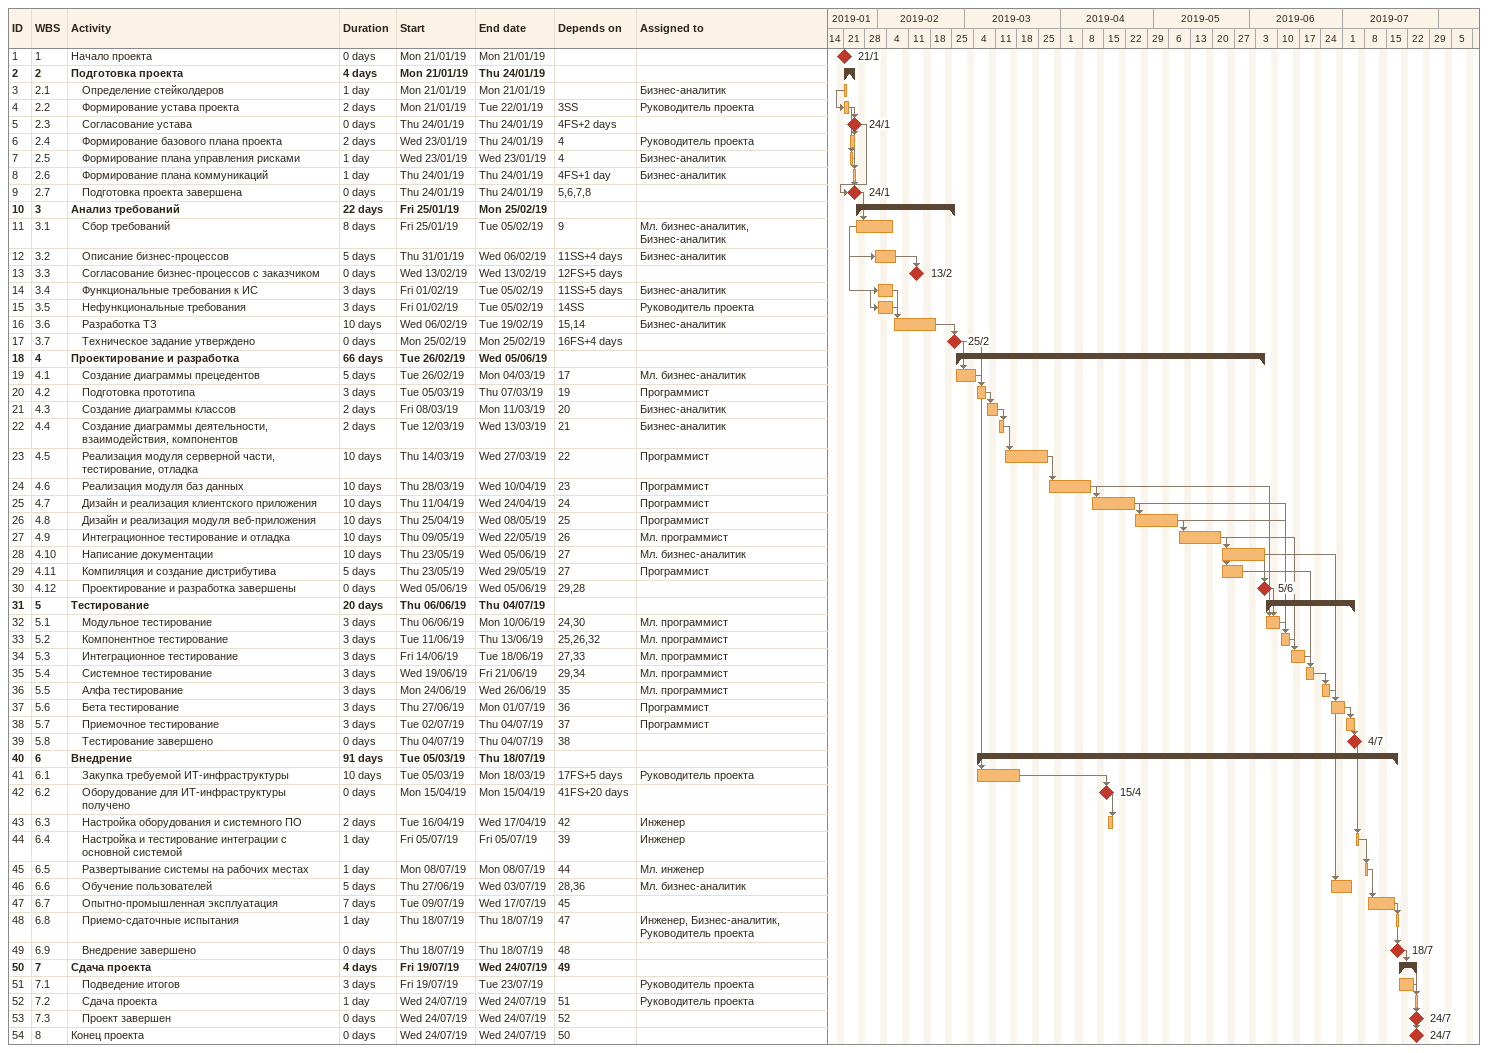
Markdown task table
| ID | WBS | Task | Duration | Start | Finish | Predecessors | Resources |
|---|---|---|---|---|---|---|---|
| 1 | 1 | Начало проекта | 0d | 2019-01-21 | 2019-01-21 |  |  |
| 2 | 2 | **Подготовка проекта** | 4d | 2019-01-21 | 2019-01-24 |  |  |
| 3 | 2.1 | Определение стейколдеров | 1d | 2019-01-21 | 2019-01-21 |  | Бизнес-аналитик |
| 4 | 2.2 | Формирование устава проекта | 2d | 2019-01-21 | 2019-01-22 | 3SS | Руководитель проекта |
| 5 | 2.3 | Согласование устава | 0d | 2019-01-24 | 2019-01-24 | 4FS+2d |  |
| 6 | 2.4 | Формирование базового плана проекта | 2d | 2019-01-23 | 2019-01-24 | 4 | Руководитель проекта |
| 7 | 2.5 | Формирование плана управления рисками | 1d | 2019-01-23 | 2019-01-23 | 4 | Бизнес-аналитик |
| 8 | 2.6 | Формирование плана коммуникаций | 1d | 2019-01-24 | 2019-01-24 | 4FS+1d | Бизнес-аналитик |
| 9 | 2.7 | Подготовка проекта завершена | 0d | 2019-01-24 | 2019-01-24 | 5, 6, 7, 8 |  |
| 10 | 3 | **Анализ требований** | 22d | 2019-01-25 | 2019-02-25 |  |  |
| 11 | 3.1 | Сбор требований | 8d | 2019-01-25 | 2019-02-05 | 9 | Мл. бизнес-аналитик, Бизнес-аналитик |
| 12 | 3.2 | Описание бизнес-процессов | 5d | 2019-01-31 | 2019-02-06 | 11SS+4d | Бизнес-аналитик |
| 13 | 3.3 | Согласование бизнес-процессов с заказчиком | 0d | 2019-02-13 | 2019-02-13 | 12FS+5d |  |
| 14 | 3.4 | Функциональные требования к ИС | 3d | 2019-02-01 | 2019-02-05 | 11SS+5d | Бизнес-аналитик |
| 15 | 3.5 | Нефункциональные требования | 3d | 2019-02-01 | 2019-02-05 | 14SS | Руководитель проекта |
| 16 | 3.6 | Разработка ТЗ | 10d | 2019-02-06 | 2019-02-19 | 15, 14 | Бизнес-аналитик |
| 17 | 3.7 | Техническое задание утверждено | 0d | 2019-02-25 | 2019-02-25 | 16FS+4d |  |
| 18 | 4 | **Проектирование и разработка** | 66d | 2019-02-26 | 2019-06-05 |  |  |
| 19 | 4.1 | Создание диаграммы прецедентов | 5d | 2019-02-26 | 2019-03-04 | 17 | Мл. бизнес-аналитик |
| 20 | 4.2 | Подготовка прототипа | 3d | 2019-03-05 | 2019-03-07 | 19 | Программист |
| 21 | 4.3 | Создание диаграммы классов | 2d | 2019-03-08 | 2019-03-11 | 20 | Бизнес-аналитик |
| 22 | 4.4 | Создание диаграммы деятельности, взаимодействия, компонентов | 2d | 2019-03-12 | 2019-03-13 | 21 | Бизнес-аналитик |
| 23 | 4.5 | Реализация модуля серверной части, тестирование, отладка | 10d | 2019-03-14 | 2019-03-27 | 22 | Программист |
| 24 | 4.6 | Реализация модуля баз данных | 10d | 2019-03-28 | 2019-04-10 | 23 | Программист |
| 25 | 4.7 | Дизайн и реализация клиентского приложения | 10d | 2019-04-11 | 2019-04-24 | 24 | Программист |
| 26 | 4.8 | Дизайн и реализация модуля веб-приложения | 10d | 2019-04-25 | 2019-05-08 | 25 | Программист |
| 27 | 4.9 | Интеграционное тестирование и отладка | 10d | 2019-05-09 | 2019-05-22 | 26 | Мл. программист |
| 28 | 4.10 | Написание документации | 10d | 2019-05-23 | 2019-06-05 | 27 | Мл. бизнес-аналитик |
| 29 | 4.11 | Компиляция и создание дистрибутива | 5d | 2019-05-23 | 2019-05-29 | 27 | Программист |
| 30 | 4.12 | Проектирование и разработка завершены | 0d | 2019-06-05 | 2019-06-05 | 29, 28 |  |
| 31 | 5 | **Тестирование** | 20d | 2019-06-06 | 2019-07-04 |  |  |
| 32 | 5.1 | Модульное тестирование | 3d | 2019-06-06 | 2019-06-10 | 24, 30 | Мл. программист |
| 33 | 5.2 | Компонентное тестирование | 3d | 2019-06-11 | 2019-06-13 | 25, 26, 32 | Мл. программист |
| 34 | 5.3 | Интеграционное тестирование | 3d | 2019-06-14 | 2019-06-18 | 27, 33 | Мл. программист |
| 35 | 5.4 | Системное тестирование | 3d | 2019-06-19 | 2019-06-21 | 29, 34 | Мл. программист |
| 36 | 5.5 | Алфа тестирование | 3d | 2019-06-24 | 2019-06-26 | 35 | Мл. программист |
| 37 | 5.6 | Бета тестирование | 3d | 2019-06-27 | 2019-07-01 | 36 | Программист |
| 38 | 5.7 | Приемочное тестирование | 3d | 2019-07-02 | 2019-07-04 | 37 | Программист |
| 39 | 5.8 | Тестирование завершено | 0d | 2019-07-04 | 2019-07-04 | 38 |  |
| 40 | 6 | **Внедрение** | 91d | 2019-03-05 | 2019-07-18 |  |  |
| 41 | 6.1 | Закупка требуемой ИТ-инфраструктуры | 10d | 2019-03-05 | 2019-03-18 | 17FS+5d | Руководитель проекта |
| 42 | 6.2 | Оборудование для ИТ-инфраструктуры получено | 0d | 2019-04-15 | 2019-04-15 | 41FS+20d |  |
| 43 | 6.3 | Настройка оборудования и системного ПО | 2d | 2019-04-16 | 2019-04-17 | 42 | Инженер |
| 44 | 6.4 | Настройка и тестирование интеграции с основной системой | 1d | 2019-07-05 | 2019-07-05 | 39 | Инженер |
| 45 | 6.5 | Развертывание системы на рабочих местах | 1d | 2019-07-08 | 2019-07-08 | 44 | Мл. инженер |
| 46 | 6.6 | Обучение пользователей | 5d | 2019-06-27 | 2019-07-03 | 28, 36 | Мл. бизнес-аналитик |
| 47 | 6.7 | Опытно-промышленная эксплуатация | 7d | 2019-07-09 | 2019-07-17 | 45 |  |
| 48 | 6.8 | Приемо-сдаточные испытания | 1d | 2019-07-18 | 2019-07-18 | 47 | Инженер, Бизнес-аналитик, Руководитель проекта |
| 49 | 6.9 | Внедрение завершено | 0d | 2019-07-18 | 2019-07-18 | 48 |  |
| 50 | 7 | **Сдача проекта** | 4d | 2019-07-19 | 2019-07-24 | 49 |  |
| 51 | 7.1 | Подведение итогов | 3d | 2019-07-19 | 2019-07-23 |  | Руководитель проекта |
| 52 | 7.2 | Сдача проекта | 1d | 2019-07-24 | 2019-07-24 | 51 | Руководитель проекта |
| 53 | 7.3 | Проект завершен | 0d | 2019-07-24 | 2019-07-24 | 52 |  |
| 54 | 8 | Конец проекта | 0d | 2019-07-24 | 2019-07-24 | 50 |  |
